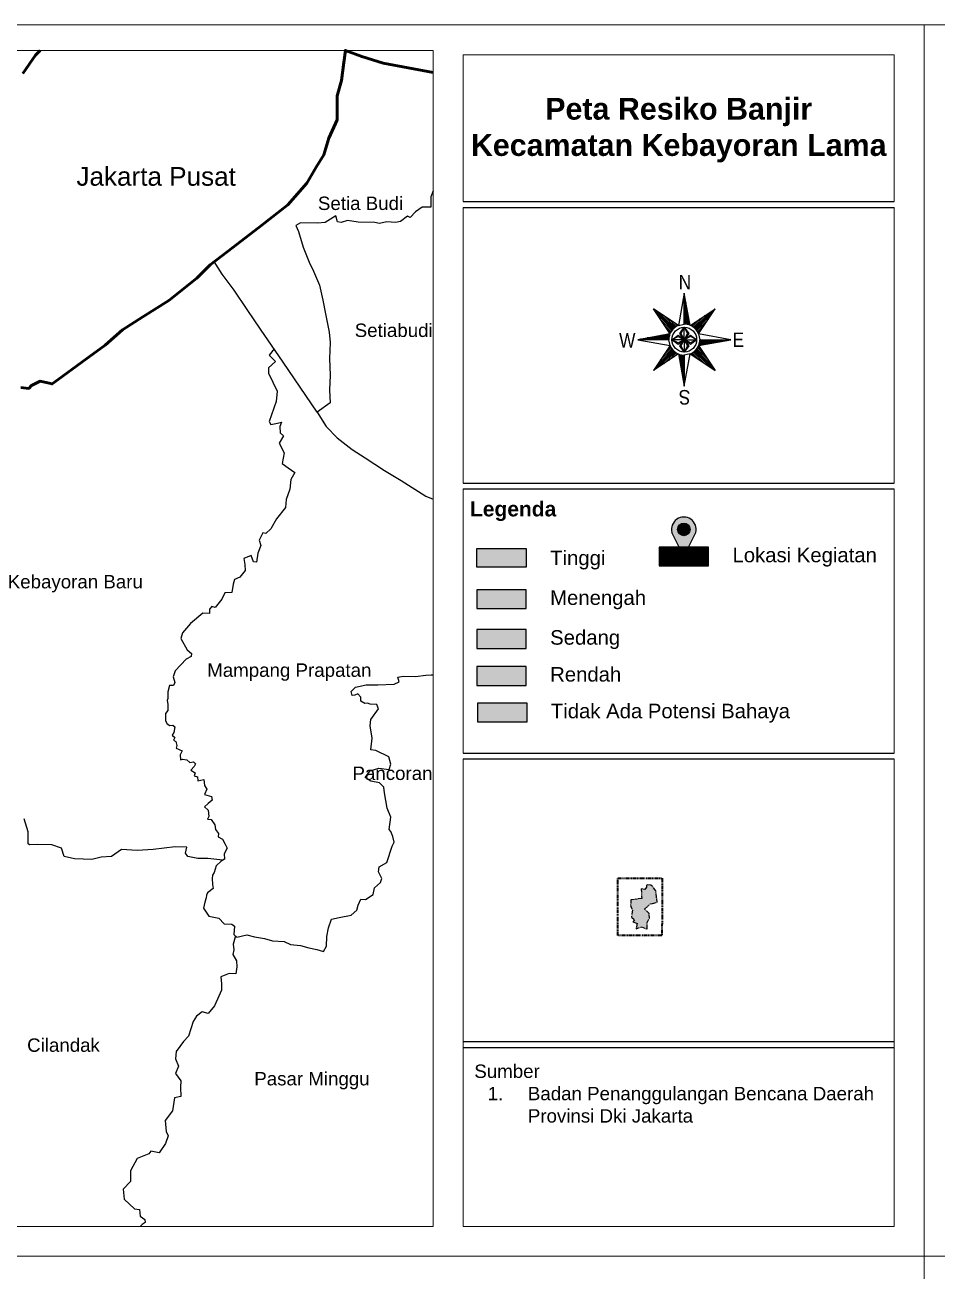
# Model space of a CAD drawing. Header units: millimetres. Extents: x 1190 to 1865, y 1371 to 1788.
# Drawn here: x 1416 to 1570.4, y 1576.7 to 1787.6 of the extents above; entities that cross this region are included whole.
import ezdxf

# ---------------------------------------------------------------- set-up
doc = ezdxf.new("R2010")
doc.units = ezdxf.units.MM
doc.header["$MEASUREMENT"] = 0
doc.linetypes.add('PHANTOM2', pattern=[1.25, 0.625, -0.125, 0.125, -0.125, 0.125, -0.125])
doc.linetypes.add('PTS_EXT', pattern=[999999, 0, -999999])
doc.layers.add('A-TEXT-3', color=7, linetype='Continuous', lineweight=5)
doc.layers.add('Batas Luar', color=7, linetype='Continuous', lineweight=20)
doc.layers.add('Batas Wilayah', color=7, linetype='PHANTOM2')
doc.styles.add('PED', font='SASB____.pfb', dxfattribs={"width": 0.9, "height": 0.4})
doc.styles.get("Standard").update_dxf_attribs({"font": 'arial.ttf'})

msp = doc.modelspace()

# ---------------------------------------------------------------- hatches: boundary and pattern name
h = msp.add_hatch(color=1)
h.dxf.hatch_style = 1
h.paths.add_polyline_path([(1529.56, 1701.74, 1.282095), (1525.48, 1701.74), (1527.52, 1697.66)])
h.paths.add_polyline_path([(1526.46, 1702.25, -1), (1528.58, 1702.25, -1)], flags=16)
at = {"true_color": 0xffffff}
h = msp.add_hatch(color=7, dxfattribs=at)
h.dxf.hatch_style = 1
h.paths.add_polyline_path([(1526.46, 1702.25, 1), (1528.58, 1702.25, 1)])
at = {"true_color": 0xc7c8ca}
h = msp.add_hatch(color=9, dxfattribs=at)
h.dxf.hatch_style = 1
h.paths.add_polyline_path([(1500.97, 1672.85), (1492.58, 1672.85), (1492.58, 1669.66), (1500.97, 1669.66)])
at = {"layer": 'Batas Wilayah', "linetype": 'ByBlock', "true_color": 0xed1f24}
h = msp.add_hatch(color=240, dxfattribs=at)
h.dxf.hatch_style = 1
h.paths.add_polyline_path([(1500.85, 1695.85), (1500.85, 1699.04), (1492.46, 1699.04), (1492.46, 1695.85)])
at = {"layer": 'Batas Wilayah', "linetype": 'ByBlock'}
h = msp.add_hatch(dxfattribs=at)
h.set_pattern_fill('ANSI31', color=8, scale=0.841293)
h.set_pattern_definition([(45, (5565.279, -297.71833), (-0.074360475, 0.074360475), [])])
h.paths.add_polyline_path([(1523.32, 1699.25), (1523.32, 1696.06), (1531.72, 1696.06), (1531.72, 1699.25)])
at = {"layer": 'Batas Wilayah', "linetype": 'ByBlock', "true_color": 0xeb5a00}
h = msp.add_hatch(color=32, dxfattribs=at)
h.dxf.hatch_style = 1
h.paths.add_polyline_path([(1492.46, 1692.03), (1492.46, 1688.84), (1500.85, 1688.84), (1500.85, 1692.03)])
at = {"layer": 'Batas Wilayah', "linetype": 'ByBlock', "true_color": 0xf8d731}
h = msp.add_hatch(color=40, dxfattribs=at)
h.dxf.hatch_style = 1
h.paths.add_polyline_path([(1492.46, 1685.3), (1492.46, 1682.11), (1500.85, 1682.11), (1500.85, 1685.3)])
at = {"layer": 'Batas Wilayah', "linetype": 'ByBlock'}
h = msp.add_hatch(color=3, dxfattribs=at)
h.dxf.hatch_style = 1
h.paths.add_polyline_path([(1492.46, 1679.06), (1492.46, 1675.86), (1500.85, 1675.86), (1500.85, 1679.06)])
at = {"layer": 'Batas Wilayah', "true_color": 0xeef113}
h = msp.add_hatch(color=2, dxfattribs=at)
h.dxf.hatch_style = 1
h.paths.add_polyline_path([(1520.39, 1639.8), (1518.57, 1639.54), (1518.5, 1638.63), (1518.84, 1637.81), (1518.65, 1636.64), (1519.15, 1636.2), (1518.9, 1635.82), (1519.61, 1635.6), (1519.45, 1634.67), (1520.35, 1634.99), (1521.29, 1634.63), (1521.31, 1635.74), (1521.69, 1636.45), (1521.63, 1637.23), (1520.87, 1638.01), (1521.88, 1638.89), (1522.22, 1638.97), (1523.01, 1639.16), (1522.91, 1639.99), (1522.78, 1641.08), (1522.22, 1641.82), (1521.91, 1642.04), (1521.22, 1642.08), (1521.19, 1641.68), (1520.92, 1641.31), (1520.31, 1641.41)])

# ---------------------------------------------------------------- linework, layer by layer
at = {"linetype": 'Continuous'}
for p, q in [((1528.59, 1736.78), (1527.6, 1742.21)), ((1527.6, 1736.98), (1527.6, 1742.21)), ((1527.68, 1736.98), (1527.68, 1741.78)), ((1527.89, 1736.96), (1527.89, 1740.63)), ((1526.61, 1736.78), (1522.37, 1739.59)), ((1525.18, 1735.35), (1522.37, 1739.59)), ((1525.75, 1736.21), (1522.37, 1739.59)), ((1525.61, 1736.06), (1522.95, 1738.72)), ((1525.9, 1736.35), (1523.24, 1739.02)), ((1525.48, 1735.89), (1523.52, 1737.84)), ((1526.07, 1736.48), (1524.12, 1738.44)), ((1526.25, 1736.6), (1524.99, 1737.86)), ((1528.1, 1736.93), (1528.1, 1739.48)), ((1528.31, 1736.88), (1528.31, 1738.33)), ((1528.59, 1736.78), (1532.84, 1739.59)), ((1528.95, 1736.6), (1530.21, 1737.86)), ((1529.13, 1736.48), (1531.09, 1738.44)), ((1529.3, 1736.35), (1531.96, 1739.02)), ((1529.45, 1736.21), (1532.84, 1739.59)), ((1529.59, 1736.06), (1532.26, 1738.72)), ((1529.72, 1735.89), (1531.68, 1737.84)), ((1530.03, 1735.35), (1532.84, 1739.59)), ((1525.36, 1735.71), (1524.1, 1736.97)), ((1525.26, 1735.52), (1524.68, 1736.09)), ((1526.44, 1736.71), (1525.87, 1737.28)), ((1526.82, 1735.41), (1527.6, 1736.45)), ((1527.08, 1735.41), (1527.6, 1736.45)), ((1527.6, 1736.45), (1528.39, 1735.41)), ((1528.52, 1736.81), (1528.52, 1737.17)), ((1528.76, 1736.71), (1529.34, 1737.28)), ((1529.84, 1735.71), (1531.1, 1736.97)), ((1529.95, 1735.52), (1530.52, 1736.09)), ((1525.18, 1735.35), (1519.75, 1734.36)), ((1524.98, 1734.36), (1519.75, 1734.36)), ((1524.99, 1734.44), (1520.18, 1734.44)), ((1525, 1734.65), (1521.33, 1734.65)), ((1525.03, 1734.86), (1522.48, 1734.86)), ((1525.08, 1735.07), (1523.64, 1735.07)), ((1525.15, 1735.28), (1524.79, 1735.28)), ((1525.51, 1734.36), (1526.55, 1735.14)), ((1526.55, 1733.84), (1525.51, 1734.36)), ((1526.55, 1733.57), (1525.51, 1734.36)), ((1526.55, 1735.14), (1527.6, 1734.36)), ((1527.6, 1734.36), (1526.55, 1733.84)), ((1527.6, 1734.36), (1526.55, 1733.57)), ((1527.6, 1734.36), (1526.82, 1735.41)), ((1526.82, 1733.31), (1527.6, 1734.36)), ((1527.6, 1734.36), (1527.08, 1735.41)), ((1528.39, 1735.41), (1527.6, 1734.36)), ((1527.6, 1734.36), (1528.65, 1735.14)), ((1528.65, 1734.88), (1527.6, 1734.36)), ((1527.6, 1734.36), (1528.13, 1733.31)), ((1527.6, 1734.36), (1528.39, 1733.31)), ((1528.65, 1733.57), (1527.6, 1734.36)), ((1528.65, 1735.14), (1529.7, 1734.36)), ((1529.7, 1734.36), (1528.65, 1734.88)), ((1529.7, 1734.36), (1528.65, 1733.57)), ((1530.03, 1733.37), (1535.45, 1734.36)), ((1530.12, 1733.65), (1531.57, 1733.65)), ((1530.17, 1733.86), (1532.72, 1733.86)), ((1530.2, 1734.07), (1533.87, 1734.07)), ((1530.22, 1734.36), (1535.45, 1734.36)), ((1530.22, 1734.28), (1535.02, 1734.28)), ((1525.18, 1733.37), (1522.37, 1729.12)), ((1525.75, 1732.51), (1522.37, 1729.12)), ((1526.61, 1731.94), (1522.37, 1729.12)), ((1525.61, 1732.66), (1522.95, 1730)), ((1525.9, 1732.37), (1523.24, 1729.7)), ((1525.48, 1732.83), (1523.52, 1730.88)), ((1525.36, 1733.01), (1524.1, 1731.75)), ((1526.07, 1732.24), (1524.12, 1730.28)), ((1525.26, 1733.2), (1524.68, 1732.63)), ((1526.25, 1732.12), (1524.99, 1730.86)), ((1526.44, 1732.01), (1525.87, 1731.44)), ((1526.61, 1731.94), (1527.6, 1726.51)), ((1526.69, 1731.91), (1526.69, 1731.55)), ((1527.6, 1732.27), (1526.82, 1733.31)), ((1526.89, 1731.84), (1526.89, 1730.39)), ((1527.1, 1731.79), (1527.1, 1729.24)), ((1527.31, 1731.76), (1527.31, 1728.09)), ((1527.52, 1731.74), (1527.52, 1726.94)), ((1528.13, 1733.31), (1527.6, 1732.27)), ((1528.39, 1733.31), (1527.6, 1732.27)), ((1527.6, 1731.74), (1527.6, 1726.51)), ((1528.59, 1731.94), (1532.84, 1729.12)), ((1528.76, 1732.01), (1529.34, 1731.44)), ((1528.95, 1732.12), (1530.21, 1730.86)), ((1529.13, 1732.24), (1531.09, 1730.28)), ((1529.3, 1732.37), (1531.96, 1729.7)), ((1529.45, 1732.51), (1532.84, 1729.12)), ((1529.59, 1732.66), (1532.26, 1730)), ((1529.72, 1732.83), (1531.68, 1730.88)), ((1529.84, 1733.01), (1531.1, 1731.75)), ((1529.95, 1733.2), (1530.52, 1732.63)), ((1530.03, 1733.37), (1532.84, 1729.12)), ((1530.05, 1733.44), (1530.42, 1733.44))]:
    msp.add_line(p, q, dxfattribs=at)
at = {"linetype": 'PTS_EXT'}
msp.add_lwpolyline([(1522.37, 1739.59), (1525.18, 1735.35), (1519.75, 1734.36), (1525.18, 1733.37), (1522.37, 1729.12), (1526.61, 1731.94), (1527.6, 1726.51), (1528.59, 1731.94), (1532.84, 1729.12), (1530.03, 1733.37), (1535.45, 1734.36), (1530.03, 1735.35), (1532.84, 1739.59), (1528.59, 1736.78), (1527.6, 1742.21), (1526.61, 1736.78)], close=True, dxfattribs=at)
at = {"linetype": 'Continuous'}
for points in [[(1527.6, 1742.21), (1526.61, 1736.78), (1527.6, 1736.98), (1527.6, 1742.21)], [(1527.6, 1734.36), (1527.6, 1736.45), (1528.13, 1735.41), (1527.6, 1734.36)], [(1519.75, 1734.36), (1525.18, 1733.37), (1524.98, 1734.36), (1519.75, 1734.36)], [(1527.6, 1734.36), (1525.51, 1734.36), (1526.55, 1734.88), (1527.6, 1734.36)], [(1527.6, 1734.36), (1527.6, 1732.27), (1527.08, 1733.31), (1527.6, 1734.36)], [(1527.6, 1734.36), (1529.7, 1734.36), (1528.65, 1733.84), (1527.6, 1734.36)], [(1535.45, 1734.36), (1530.03, 1735.35), (1530.22, 1734.36), (1535.45, 1734.36)], [(1527.6, 1726.51), (1528.59, 1731.94), (1527.6, 1731.74), (1527.6, 1726.51)]]:
    msp.add_lwpolyline(points, close=True, dxfattribs=at)
for points in [[(1527.52, 1697.66), (1525.48, 1701.74)], [(1527.52, 1697.66), (1529.56, 1701.74)]]:
    msp.add_lwpolyline(points)
msp.add_circle((1527.6, 1734.36), 2.09, dxfattribs=at)
msp.add_circle((1527.52, 1702.25), 1.06)
for start, end in [(112.151, 157.849), (67.8485, 90), (22.1515, 67.8486), (157.849, 180), (337.849, 0), (202.151, 247.849), (247.849, 270), (292.151, 337.849)]:
    msp.add_arc((1527.6, 1734.36), 2.62, start, end, dxfattribs=at)
msp.add_arc((1527.52, 1702.25), 2.1, 345.9066, 194.0934)
at = {"layer": 'Batas Luar'}
for points in [[(1568.21, 1787.62), (1271.22, 1787.62), (1271.22, 1579.26), (1568.21, 1579.26)], [(1275.58, 1783.31), (1485.06, 1783.31), (1485.06, 1584.29), (1275.58, 1584.29)], [(1568.21, 1579.26), (1271.22, 1579.26), (1271.22, 1370.89), (1568.21, 1370.89)]]:
    msp.add_lwpolyline(points, close=True, dxfattribs=at)
at = {"layer": 'Batas Luar', "linetype": 'ByBlock'}
msp.add_lwpolyline([(1865.21, 1787.62), (1568.21, 1787.62), (1568.21, 1579.26), (1865.21, 1579.26)], close=True, dxfattribs=at)
at = {"layer": 'Batas Luar'}
for points in [[(1563.13, 1757.75), (1563.13, 1782.59), (1490.15, 1782.59), (1490.15, 1757.75)], [(1490.15, 1756.75), (1490.15, 1710.09)], [(1563.13, 1710.09), (1563.13, 1756.75)], [(1490.15, 1709.1), (1490.15, 1664.41)], [(1563.13, 1664.41), (1563.13, 1709.1)], [(1490.15, 1663.42), (1490.15, 1584.29), (1563.13, 1584.29), (1563.13, 1663.42)]]:
    msp.add_lwpolyline(points, dxfattribs=at)
at = {"layer": 'Batas Wilayah', "color": 251, "linetype": 'ByBlock', "lineweight": 50, "ltscale": 3500, "true_color": 0x636466}
for points in [[(1485.06, 1779.56), (1476.64, 1781.18), (1472.99, 1782.27), (1470.24, 1783.31), (1469.96, 1781.25), (1469.55, 1778.2), (1468.81, 1775.63), (1468.81, 1771.58), (1467.4, 1768.46), (1466.55, 1765.64), (1465.3, 1763.57), (1463.67, 1760.87), (1460.49, 1757.18), (1456.07, 1753.76), (1451.14, 1749.97), (1447.35, 1747.04), (1445.08, 1744.76), (1440.31, 1740.97), (1435.95, 1738.23), (1432.49, 1736.05), (1429.54, 1733.41), (1425.6, 1730.53), (1421.59, 1727.61), (1420.57, 1726.86), (1418.53, 1727.33), (1417.09, 1726.6), (1416.61, 1726.12), (1415.29, 1726.27)], [(1415.61, 1779.42), (1417.74, 1782.5), (1418.55, 1783.31)]]:
    msp.add_lwpolyline(points, dxfattribs=at)
at = {"layer": 'Batas Wilayah', "ltscale": 3500}
for points in [[(1485.06, 1779.56), (1476.64, 1781.18), (1472.99, 1782.27), (1470.24, 1783.31), (1469.96, 1781.25), (1469.55, 1778.2), (1468.81, 1775.63), (1468.81, 1771.58), (1467.4, 1768.46), (1466.55, 1765.64), (1465.3, 1763.57), (1463.67, 1760.87), (1460.49, 1757.18), (1456.07, 1753.76), (1451.14, 1749.97), (1447.35, 1747.04), (1445.08, 1744.76), (1440.31, 1740.97), (1435.95, 1738.23), (1432.49, 1736.05), (1429.54, 1733.41), (1425.6, 1730.53), (1421.59, 1727.61), (1420.57, 1726.86), (1418.53, 1727.33), (1417.09, 1726.6), (1416.61, 1726.12), (1415.29, 1726.27)], [(1415.61, 1779.42), (1417.74, 1782.5), (1418.55, 1783.31)], [(1485.06, 1759.54), (1484.66, 1758.55), (1484.69, 1756.76), (1483.24, 1756.78), (1482.07, 1756.01), (1481.17, 1755.02), (1480.74, 1755.27), (1479.54, 1754.36), (1478.68, 1754.21), (1477.24, 1754.31), (1475.98, 1754.01), (1475.2, 1754.19), (1472.41, 1754.27), (1470.59, 1754.52), (1469.48, 1754.19), (1468.91, 1754.31), (1468.6, 1755.3), (1466.81, 1754.19), (1465.5, 1754.07), (1462.64, 1754.11), (1461.86, 1753.68), (1462.27, 1752.69), (1463.09, 1750.02), (1464.08, 1747.48), (1464.82, 1745.95), (1465.83, 1743.61), (1466.41, 1741.06), (1466.84, 1738.75), (1467.45, 1735.65), (1467.66, 1733.89), (1467.56, 1731.18), (1467.66, 1728.37), (1467.56, 1725.84), (1467.66, 1723.69), (1465.44, 1722.08), (1459.68, 1730.58), (1455.84, 1736.11), (1453.57, 1739.45), (1451.37, 1742.72), (1449.36, 1745.42), (1448.02, 1747.56)], [(1458.15, 1732.79), (1457.29, 1731.75), (1458.39, 1730.65), (1457.21, 1729.58), (1457.23, 1728.68), (1458.68, 1725.64), (1458.49, 1723.92), (1457.33, 1720.53), (1457.59, 1720.02), (1458.71, 1720.24), (1459.38, 1720.39), (1459.13, 1719.69), (1459.16, 1718.6), (1459.74, 1718.06), (1459, 1716.84), (1459.83, 1715.21), (1459.54, 1713.42), (1460.54, 1712.68), (1461.69, 1711.88), (1460.99, 1710.7), (1460.79, 1709.08), (1460.22, 1707.33), (1460.06, 1705.95), (1458.58, 1704.03), (1457.62, 1702.36), (1456.78, 1701.56), (1456.27, 1701.65), (1455.6, 1700.41), (1455.92, 1699.54), (1455.41, 1698.23), (1455.18, 1696.72), (1454.64, 1696.78), (1454.29, 1697.84), (1453.04, 1697.33), (1453.2, 1696.34), (1453.23, 1695.31), (1452.33, 1694.19), (1451.44, 1693.75), (1451.21, 1692.98), (1451.02, 1691.6), (1449.84, 1691.54), (1449.3, 1690.45), (1448.16, 1689.03), (1447.62, 1689.23), (1447.22, 1688.75), (1447.22, 1688.01), (1446.06, 1688.05), (1444, 1686.34), (1442.62, 1684.74), (1442.39, 1683.81), (1443.42, 1681.89), (1444.19, 1681.25), (1444.12, 1680.77), (1443.29, 1680.29), (1441.42, 1678.32), (1441.06, 1677.31), (1441.32, 1676.33), (1441.12, 1675.84), (1440.44, 1675.82), (1440.15, 1674.79), (1440.19, 1673.64), (1440.05, 1673.28), (1440.17, 1672.66), (1440.15, 1671.63), (1439.75, 1671.07), (1439.77, 1669.87), (1440.07, 1669.34), (1440.52, 1669.06), (1441, 1669.12), (1441.32, 1668.84), (1441.18, 1667.86), (1440.92, 1667.41), (1441.32, 1667.05), (1441.12, 1666.61), (1441.52, 1666.35), (1441.7, 1665.68), (1441.58, 1665.22), (1442.61, 1664.76), (1442.27, 1664.08), (1442.29, 1663.23), (1442.63, 1663.37), (1443.37, 1663.23), (1443.86, 1662.83), (1444.52, 1662.89), (1444.86, 1662.56), (1444.61, 1662.11), (1444.06, 1661.53), (1444.81, 1661.07), (1444.61, 1660.56), (1445.21, 1660.4), (1445.23, 1659.72), (1446.28, 1659.94), (1446.38, 1658.92), (1446.76, 1658.29), (1446.36, 1657.39), (1447.53, 1657.03), (1447.69, 1656.43), (1446.97, 1655.89), (1446.38, 1655.3), (1446.97, 1654.76), (1447.11, 1653.66), (1446.89, 1653.21), (1447.51, 1653.17), (1448.12, 1652.23), (1448.24, 1651.44), (1448.76, 1650.79), (1448.68, 1650.24), (1449.4, 1649.81), (1449.89, 1649.01), (1450.21, 1648.3), (1449.7, 1647.37), (1449.76, 1646.44), (1449.18, 1646.1), (1448.33, 1645.29), (1447.99, 1644.18), (1447.72, 1643.75), (1447.67, 1643.16), (1447.72, 1642.17), (1447.81, 1641.48), (1446.86, 1640.74), (1446.7, 1640.36), (1446.65, 1639.9), (1446.42, 1639.17), (1446.21, 1638.13), (1447.12, 1636.8), (1448.78, 1636.47), (1449.69, 1635.53), (1451.02, 1635.44), (1451.47, 1635.11), (1451.35, 1633.69), (1451.86, 1633.23), (1453.55, 1633.63), (1454.83, 1633.29), (1456.5, 1633.04), (1457.86, 1632.64), (1459.84, 1632.53), (1460.92, 1632.01), (1462.6, 1631.86), (1464.03, 1631.42), (1465.39, 1631.17), (1466.51, 1630.83), (1467.02, 1631.72), (1467.1, 1633.35), (1467.36, 1634.81), (1467.87, 1636.29), (1469.17, 1636.58), (1471.2, 1636.97), (1472.14, 1637.8), (1472.36, 1638.66), (1472.83, 1639.67), (1473.62, 1639.63), (1474.94, 1640.46), (1475.15, 1641.62), (1476.17, 1642.47), (1476.39, 1643.18), (1475.82, 1644.28), (1475.92, 1645.13), (1477.23, 1645.88), (1478.16, 1648.62), (1478.47, 1649.35), (1478.28, 1650.26), (1477.89, 1651.1), (1477.66, 1651.46), (1477.89, 1653.54), (1477.3, 1655.07), (1476.85, 1657.66), (1476.75, 1658.61), (1475.97, 1659.37), (1474.53, 1659.63), (1473.59, 1660.25), (1474.44, 1661.38), (1475.87, 1661.84), (1477.62, 1661.64), (1477.92, 1662.55), (1477.59, 1663.79), (1475.38, 1664.83), (1474.53, 1664.96), (1474.76, 1666.92), (1474.44, 1669.03), (1474.53, 1670.07), (1475.8, 1671.89), (1475.57, 1672.64), (1474.4, 1672.67), (1473.95, 1672.87), (1473.53, 1672.8), (1472.84, 1673.16), (1472.81, 1673.84), (1472.32, 1674.43), (1471.8, 1674.2), (1471.35, 1674.17), (1471.22, 1674.82), (1471.93, 1675.56), (1473.72, 1675.92), (1475.7, 1675.92), (1478.47, 1676.05), (1479.35, 1676.44), (1479.11, 1677.23), (1480, 1677.4), (1482.07, 1677.37), (1483.85, 1677.58), (1484.72, 1677.64), (1485.06, 1677.64)], [(1465.44, 1722.08), (1466.99, 1719.69), (1468.82, 1717.75), (1471.35, 1715.75), (1473.59, 1714.36), (1476.82, 1712.21), (1479.65, 1710.53), (1483.84, 1707.89), (1485.06, 1707.38)], [(1449.47, 1646.27), (1446.94, 1646.54), (1445.25, 1646.58), (1443.53, 1646.87), (1443.14, 1647.44), (1443.4, 1648.46), (1441.38, 1648.56), (1437.68, 1648.1), (1434.95, 1647.94), (1432.34, 1648.1), (1430.63, 1646.91), (1428.88, 1646.78), (1427.32, 1646.38), (1424.35, 1646.48), (1422.6, 1646.88), (1422.14, 1648.33), (1420.52, 1648.89), (1418.14, 1648.93), (1416.72, 1648.89), (1416.49, 1649.02), (1416.52, 1651.07), (1415.82, 1653.28)], [(1451.61, 1633.46), (1451.22, 1632.06), (1451.32, 1631.12), (1451.19, 1630.3), (1451.79, 1629.22), (1451.83, 1628.21), (1451.69, 1627.06), (1450.54, 1627.1), (1449.16, 1626.56), (1449.22, 1625.34), (1449.26, 1624.27), (1448.82, 1623.26), (1448.04, 1621.61), (1446.99, 1620.32), (1445.98, 1620.63), (1445.03, 1619.88), (1444.46, 1618.97), (1443.68, 1616.47), (1442.8, 1615.6), (1441.55, 1613.91), (1441.48, 1612.63), (1441.96, 1611.39), (1441.45, 1610.18), (1442.36, 1608.96), (1442.29, 1607.88), (1442.36, 1606.26), (1441.31, 1606.03), (1440.97, 1603.84), (1439.72, 1602.22), (1439.88, 1600.38), (1440.22, 1599.6), (1439.79, 1598.31), (1438.67, 1596.75), (1437.28, 1597.01), (1436.94, 1596.58), (1434.95, 1595.8), (1433.82, 1593.73), (1433.82, 1591.92), (1432.61, 1590.62), (1432.79, 1588.89), (1434.52, 1587.25), (1435.38, 1587.17), (1435.47, 1586.04), (1436.24, 1585.44), (1436.32, 1584.97), (1435.81, 1584.63), (1435.48, 1584.29)]]:
    msp.add_lwpolyline(points, dxfattribs=at)
at = {"layer": 'Batas Wilayah', "linetype": 'ByBlock'}
for points in [[(1490.15, 1757.75), (1563.13, 1757.75)], [(1490.15, 1756.75), (1563.13, 1756.75)], [(1490.15, 1710.09), (1563.13, 1710.09)], [(1490.15, 1710.09), (1563.13, 1710.09)], [(1490.15, 1709.1), (1563.13, 1709.1)], [(1490.15, 1664.41), (1563.13, 1664.41)], [(1490.15, 1664.41), (1563.13, 1664.41)], [(1490.15, 1664.41), (1563.13, 1664.41)], [(1490.15, 1663.42), (1563.13, 1663.42)], [(1490.15, 1615.57), (1563.13, 1615.57)], [(1490.15, 1615.57), (1563.13, 1615.57)], [(1490.15, 1615.57), (1563.13, 1615.57)], [(1490.15, 1614.58), (1563.13, 1614.58)]]:
    msp.add_lwpolyline(points, dxfattribs=at)
for points in [[(1492.46, 1699.04), (1500.85, 1699.04), (1500.85, 1695.85), (1492.46, 1695.85)], [(1523.32, 1696.06), (1531.72, 1696.06), (1531.72, 1699.25), (1523.32, 1699.25)], [(1492.46, 1688.84), (1500.85, 1688.84), (1500.85, 1692.03), (1492.46, 1692.03)], [(1492.46, 1682.11), (1500.85, 1682.11), (1500.85, 1685.3), (1492.46, 1685.3)], [(1492.46, 1675.86), (1500.85, 1675.86), (1500.85, 1679.06), (1492.46, 1679.06)], [(1492.58, 1669.66), (1500.97, 1669.66), (1500.97, 1672.85), (1492.58, 1672.85)]]:
    msp.add_lwpolyline(points, close=True, dxfattribs=at)
at = {"layer": 'Batas Wilayah', "color": 242, "lineweight": 35, "true_color": 0xcd2027}
msp.add_lwpolyline([(1516.37, 1643.23), (1523.84, 1643.23), (1523.82, 1633.53), (1516.35, 1633.53)], close=True, dxfattribs=at)
at = {"layer": 'Batas Wilayah'}
msp.add_lwpolyline([(1521.19, 1641.68), (1520.92, 1641.31), (1520.31, 1641.41), (1520.39, 1639.8), (1518.57, 1639.54), (1518.5, 1638.63), (1518.84, 1637.81), (1518.65, 1636.64), (1519.15, 1636.2), (1518.9, 1635.82), (1519.61, 1635.6), (1519.45, 1634.67), (1520.35, 1634.99), (1521.29, 1634.63), (1521.31, 1635.74), (1521.69, 1636.45), (1521.63, 1637.23), (1520.87, 1638.01), (1521.88, 1638.89), (1522.22, 1638.97), (1523.01, 1639.16), (1522.91, 1639.99), (1522.78, 1641.08), (1522.22, 1641.82), (1521.91, 1642.04), (1521.22, 1642.08), (1521.19, 1641.68)], dxfattribs=at)

# ---------------------------------------------------------------- texts
at = {"linetype": 'Continuous', "width": 0.85}
for s, rotation, p in [('N', 0, (1526.65, 1742.86)), ('S', 180, (1528.62, 1725.84))]:
    msp.add_text(s, height=2.46, rotation=rotation, dxfattribs=at).set_placement(p)
for s, p in [('W', (1516.57, 1733.01)), ('E', (1535.76, 1733.11))]:
    msp.add_text(s, height=2.46, dxfattribs=at).set_placement(p)
at = {"layer": 'A-TEXT-3', "color": 7, "linetype": 'Continuous', "style": 'PED'}
msp.add_text('Legenda', height=2.542, dxfattribs=at).set_placement((1491.32, 1704.45))
at = {"layer": 'Batas Wilayah', "attachment_point": 1}
for s, width, gutter_width, insert, char_height in [('\\pxqc;{\\fArial|b1|i0|c0|p34;Peta Resiko Banjir Kecamatan Kebayoran Lama}', 73.0055, 18.43, (1490.15, 1775.28), 3.6851), ('Jakarta Pusat', 31.8044, 15.8, (1424.69, 1763.57), 3.16), ('Setia Budi', 29.2693, 11.33, (1465.57, 1758.57), 2.266), ('Setiabudi', 29.2693, 11.33, (1471.8, 1737.08), 2.266), ('Kebayoran Baru', 33.4269, 11.33, (1413.06, 1694.54), 2.2657), ('Mampang Prapatan', 29.2693, 11.33, (1446.83, 1679.57), 2.2657), ('Pancoran', 18.6813, 11.33, (1471.42, 1662.11), 2.266), ('Cilandak', 18.6813, 11.33, (1416.34, 1616.11), 2.266), ('Sumber\\P\\pxi-3,l4,t4;1.^IBadan Penanggulangan Bencana Daerah Provinsi Dki Jakarta', 70.0277, 11.33, (1492.05, 1611.69), 2.2661), ('Pasar Minggu', 28.5905, 11.33, (1454.8, 1610.43), 2.2657)]:
    msp.add_mtext_dynamic_manual_height_columns(s, width=width, gutter_width=gutter_width, heights=[0], dxfattribs=dict(at, insert=insert, char_height=char_height))
at = {"layer": 'Batas Wilayah', "linetype": 'ByBlock', "attachment_point": 1}
for s, width, insert, char_height in [('Tinggi', 24.7524, (1504.89, 1698.66), 2.459), ('Lokasi Kegiatan', 24.7524, (1535.76, 1699.15), 2.4593), ('Menengah', 24.7524, (1504.89, 1691.93), 2.459), ('Sedang', 24.7524, (1504.89, 1685.2), 2.459), ('Rendah', 24.7524, (1504.89, 1678.96), 2.459), ('Tidak Ada Potensi Bahaya', 43.3543, (1505.01, 1672.75), 2.4593)]:
    msp.add_mtext_dynamic_manual_height_columns(s, width=width, gutter_width=12.3, heights=[0], dxfattribs=dict(at, insert=insert, char_height=char_height))

doc.saveas('drawing.dxf')
